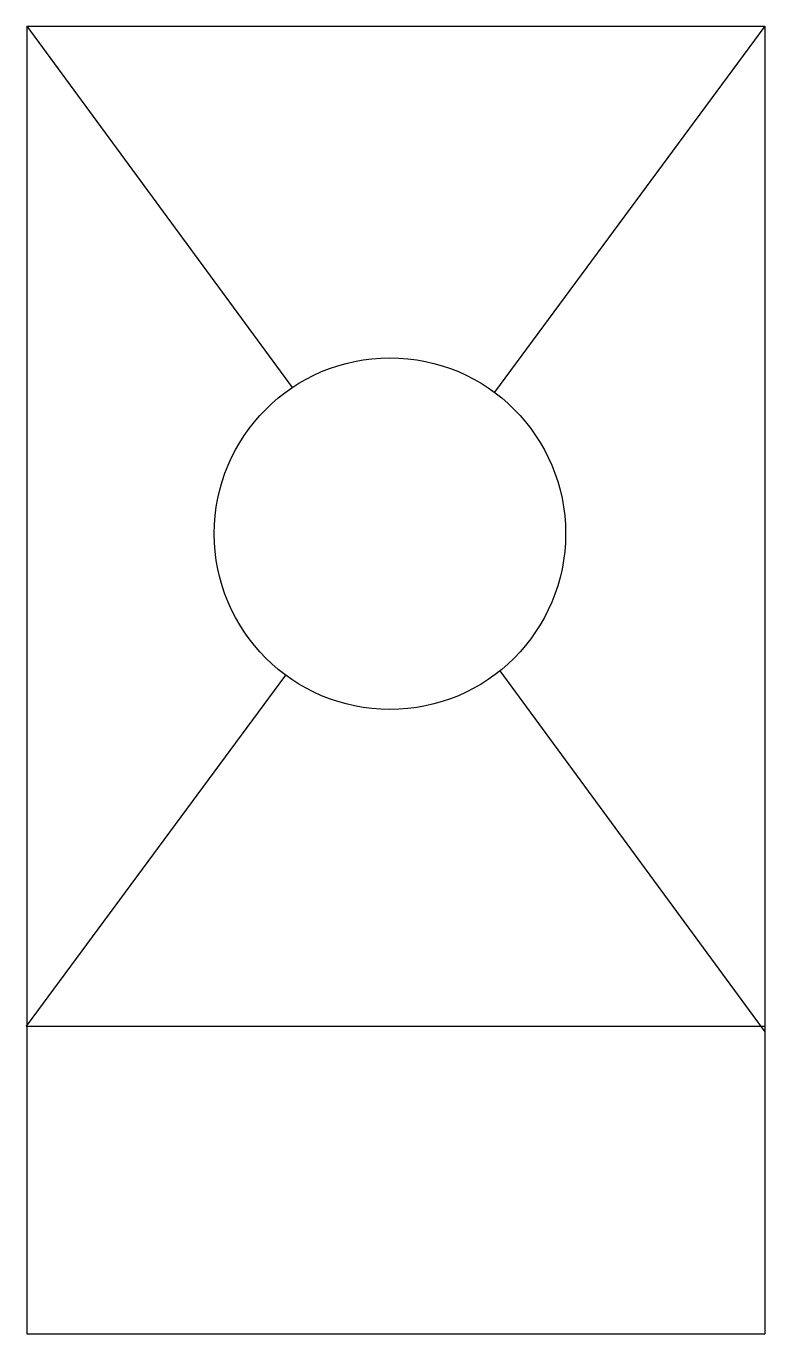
# Model space of a CAD drawing. Header units: inches. Extents: x 216.8 to 233.6, y 192.3 to 222.1.
import ezdxf

# ---------------------------------------------------------------- set-up
doc = ezdxf.new("R2010")
doc.units = ezdxf.units.IN
doc.header["$MEASUREMENT"] = 0
doc.layers.add('A101-Floorplan-1st-floor', color=7, linetype='Continuous', lineweight=9)

msp = doc.modelspace()

# ---------------------------------------------------------------- linework, layer by layer
at = {"layer": 'A101-Floorplan-1st-floor', "lineweight": -3}
for p, q in [((216.819, 222.066), (222.858, 213.843)), ((216.819, 222.066), (216.819, 192.319)), ((233.622, 222.066), (233.622, 192.319)), ((227.59, 207.401), (233.622, 199.187)), ((216.819, 192.319), (233.622, 192.319))]:
    msp.add_line(p, q, dxfattribs=at)
for points in [[(216.819, 222.066), (233.622, 222.066), (227.465, 213.738)], [(222.709, 207.305), (216.805, 199.319), (233.622, 199.319)]]:
    msp.add_lwpolyline(points, dxfattribs=at)
msp.add_circle((225.087, 210.521), 4, dxfattribs=at)

doc.saveas('drawing.dxf')
